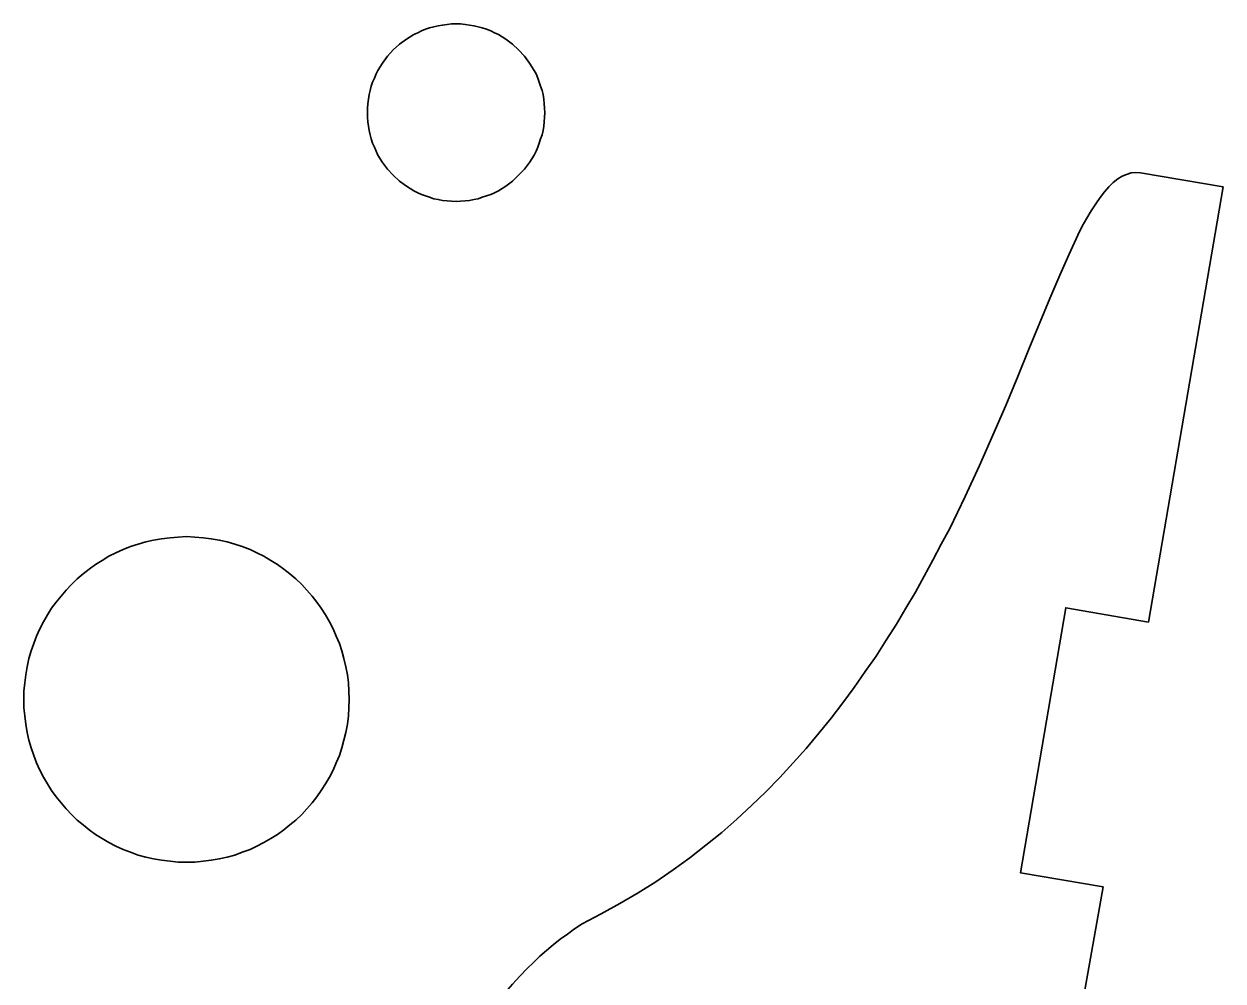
# Model space of a CAD drawing. Header units: centimetres. Extents: x -71 to 43, y 6 to 54.
# Drawn here: x -44.12 to -35.54, y 43.37 to 50.22 of the extents above; entities that cross this region are included whole.
import ezdxf

# ---------------------------------------------------------------- set-up
doc = ezdxf.new("R2010")
doc.units = ezdxf.units.CM
doc.header["$MEASUREMENT"] = 0
doc.layers.add('Camada 1', color=7, linetype='Continuous')

msp = doc.modelspace()

# ---------------------------------------------------------------- linework, layer by layer
at = {"layer": 'Camada 1', "color": 240, "lineweight": 35}
for points, knots in [([(-41.02383, 50.22021), (-41.02383, 50.22021), (-40.99133, 50.22021), (-40.99133, 50.22021), (-40.99133, 50.22021), (-40.99133, 50.22021), (-40.95883, 50.21771), (-40.95883, 50.21771), (-40.95883, 50.21771), (-40.95883, 50.21771), (-40.92883, 50.21271), (-40.92883, 50.21271), (-40.92883, 50.21271), (-40.92883, 50.21271), (-40.89633, 50.2077), (-40.89633, 50.2077), (-40.89633, 50.2077), (-40.89633, 50.2077), (-40.86633, 50.20021), (-40.86633, 50.20021), (-40.86633, 50.20021), (-40.86633, 50.20021), (-40.83633, 50.19271), (-40.83633, 50.19271), (-40.83633, 50.19271), (-40.83633, 50.19271), (-40.80633, 50.18271), (-40.80633, 50.18271), (-40.80633, 50.18271), (-40.80633, 50.18271), (-40.77633, 50.1702), (-40.77633, 50.1702), (-40.77633, 50.1702), (-40.77633, 50.1702), (-40.74883, 50.15771), (-40.74883, 50.15771), (-40.74883, 50.15771), (-40.74883, 50.15771), (-40.72133, 50.14521), (-40.72133, 50.14521), (-40.72133, 50.14521), (-40.72133, 50.14521), (-40.66883, 50.11271), (-40.66883, 50.11271), (-40.66883, 50.11271), (-40.66883, 50.11271), (-40.62133, 50.07521), (-40.62133, 50.07521), (-40.62133, 50.07521), (-40.62133, 50.07521), (-40.57633, 50.03521), (-40.57633, 50.03521), (-40.57633, 50.03521), (-40.57633, 50.03521), (-40.53383, 49.9902), (-40.53383, 49.9902), (-40.53383, 49.9902), (-40.53383, 49.9902), (-40.49883, 49.94021), (-40.49883, 49.94021), (-40.49883, 49.94021), (-40.49883, 49.94021), (-40.46633, 49.88771), (-40.46633, 49.88771), (-40.46633, 49.88771), (-40.46633, 49.88771), (-40.45133, 49.86271), (-40.45133, 49.86271), (-40.45133, 49.86271), (-40.45133, 49.86271), (-40.43883, 49.8327), (-40.43883, 49.8327), (-40.43883, 49.8327), (-40.43883, 49.8327), (-40.42883, 49.80521), (-40.42883, 49.80521), (-40.42883, 49.80521), (-40.42883, 49.80521), (-40.41883, 49.77521), (-40.41883, 49.77521), (-40.41883, 49.77521), (-40.41883, 49.77521), (-40.40883, 49.74521), (-40.40883, 49.74521), (-40.40883, 49.74521), (-40.40883, 49.74521), (-40.40133, 49.71521), (-40.40133, 49.71521), (-40.40133, 49.71521), (-40.40133, 49.71521), (-40.39633, 49.68271), (-40.39633, 49.68271), (-40.39633, 49.68271), (-40.39633, 49.68271), (-40.39383, 49.65021), (-40.39383, 49.65021), (-40.39383, 49.65021), (-40.39383, 49.65021), (-40.39133, 49.61771), (-40.39133, 49.61771), (-40.39133, 49.61771), (-40.39133, 49.61771), (-40.38883, 49.58521), (-40.38883, 49.58521), (-40.38883, 49.58521), (-40.38883, 49.58521), (-40.39133, 49.5527), (-40.39133, 49.5527), (-40.39133, 49.5527), (-40.39133, 49.5527), (-40.39383, 49.52021), (-40.39383, 49.52021), (-40.39383, 49.52021), (-40.39383, 49.52021), (-40.39633, 49.49021), (-40.39633, 49.49021), (-40.39633, 49.49021), (-40.39633, 49.49021), (-40.40133, 49.45771), (-40.40133, 49.45771), (-40.40133, 49.45771), (-40.40133, 49.45771), (-40.40883, 49.42771), (-40.40883, 49.42771), (-40.40883, 49.42771), (-40.40883, 49.42771), (-40.41883, 49.3977), (-40.41883, 49.3977), (-40.41883, 49.3977), (-40.41883, 49.3977), (-40.42883, 49.36771), (-40.42883, 49.36771), (-40.42883, 49.36771), (-40.42883, 49.36771), (-40.43883, 49.34021), (-40.43883, 49.34021), (-40.43883, 49.34021), (-40.43883, 49.34021), (-40.45133, 49.31021), (-40.45133, 49.31021), (-40.45133, 49.31021), (-40.45133, 49.31021), (-40.46633, 49.28271), (-40.46633, 49.28271), (-40.46633, 49.28271), (-40.46633, 49.28271), (-40.49883, 49.23021), (-40.49883, 49.23021), (-40.49883, 49.23021), (-40.49883, 49.23021), (-40.53383, 49.18271), (-40.53383, 49.18271), (-40.53383, 49.18271), (-40.53383, 49.18271), (-40.57633, 49.1377), (-40.57633, 49.1377), (-40.57633, 49.1377), (-40.57633, 49.1377), (-40.62133, 49.0952), (-40.62133, 49.0952), (-40.62133, 49.0952), (-40.62133, 49.0952), (-40.66883, 49.0602), (-40.66883, 49.0602), (-40.66883, 49.0602), (-40.66883, 49.0602), (-40.72133, 49.02771), (-40.72133, 49.02771), (-40.72133, 49.02771), (-40.72133, 49.02771), (-40.74883, 49.01271), (-40.74883, 49.01271), (-40.74883, 49.01271), (-40.74883, 49.01271), (-40.77633, 49.0002), (-40.77633, 49.0002), (-40.77633, 49.0002), (-40.77633, 49.0002), (-40.80633, 48.99021), (-40.80633, 48.99021), (-40.80633, 48.99021), (-40.80633, 48.99021), (-40.83633, 48.9802), (-40.83633, 48.9802), (-40.83633, 48.9802), (-40.83633, 48.9802), (-40.86633, 48.97021), (-40.86633, 48.97021), (-40.86633, 48.97021), (-40.86633, 48.97021), (-40.89633, 48.96521), (-40.89633, 48.96521), (-40.89633, 48.96521), (-40.89633, 48.96521), (-40.92883, 48.9577), (-40.92883, 48.9577), (-40.92883, 48.9577), (-40.92883, 48.9577), (-40.95883, 48.95521), (-40.95883, 48.95521), (-40.95883, 48.95521), (-40.95883, 48.95521), (-40.99133, 48.95271), (-40.99133, 48.95271), (-40.99133, 48.95271), (-40.99133, 48.95271), (-41.02383, 48.95021), (-41.02383, 48.95021), (-41.02383, 48.95021), (-41.02383, 48.95021), (-41.05633, 48.95271), (-41.05633, 48.95271), (-41.05633, 48.95271), (-41.05633, 48.95271), (-41.08883, 48.95521), (-41.08883, 48.95521), (-41.08883, 48.95521), (-41.08883, 48.95521), (-41.12133, 48.9577), (-41.12133, 48.9577), (-41.12133, 48.9577), (-41.12133, 48.9577), (-41.15133, 48.96521), (-41.15133, 48.96521), (-41.15133, 48.96521), (-41.15133, 48.96521), (-41.18383, 48.97021), (-41.18383, 48.97021), (-41.18383, 48.97021), (-41.18383, 48.97021), (-41.21383, 48.9802), (-41.21383, 48.9802), (-41.21383, 48.9802), (-41.21383, 48.9802), (-41.24383, 48.99021), (-41.24383, 48.99021), (-41.24383, 48.99021), (-41.24383, 48.99021), (-41.27133, 49.0002), (-41.27133, 49.0002), (-41.27133, 49.0002), (-41.27133, 49.0002), (-41.29883, 49.01271), (-41.29883, 49.01271), (-41.29883, 49.01271), (-41.29883, 49.01271), (-41.32633, 49.02771), (-41.32633, 49.02771), (-41.32633, 49.02771), (-41.32633, 49.02771), (-41.37883, 49.0602), (-41.37883, 49.0602), (-41.37883, 49.0602), (-41.37883, 49.0602), (-41.42883, 49.0952), (-41.42883, 49.0952), (-41.42883, 49.0952), (-41.42883, 49.0952), (-41.47383, 49.1377), (-41.47383, 49.1377), (-41.47383, 49.1377), (-41.47383, 49.1377), (-41.51383, 49.18271), (-41.51383, 49.18271), (-41.51383, 49.18271), (-41.51383, 49.18271), (-41.55133, 49.23021), (-41.55133, 49.23021), (-41.55133, 49.23021), (-41.55133, 49.23021), (-41.58383, 49.28271), (-41.58383, 49.28271), (-41.58383, 49.28271), (-41.58383, 49.28271), (-41.59633, 49.31021), (-41.59633, 49.31021), (-41.59633, 49.31021), (-41.59633, 49.31021), (-41.60883, 49.34021), (-41.60883, 49.34021), (-41.60883, 49.34021), (-41.60883, 49.34021), (-41.62133, 49.36771), (-41.62133, 49.36771), (-41.62133, 49.36771), (-41.62133, 49.36771), (-41.63133, 49.3977), (-41.63133, 49.3977), (-41.63133, 49.3977), (-41.63133, 49.3977), (-41.63883, 49.42771), (-41.63883, 49.42771), (-41.63883, 49.42771), (-41.63883, 49.42771), (-41.64633, 49.45771), (-41.64633, 49.45771), (-41.64633, 49.45771), (-41.64633, 49.45771), (-41.65133, 49.49021), (-41.65133, 49.49021), (-41.65133, 49.49021), (-41.65133, 49.49021), (-41.65633, 49.52021), (-41.65633, 49.52021), (-41.65633, 49.52021), (-41.65633, 49.52021), (-41.65883, 49.5527), (-41.65883, 49.5527), (-41.65883, 49.5527), (-41.65883, 49.5527), (-41.65883, 49.58521), (-41.65883, 49.58521), (-41.65883, 49.58521), (-41.65883, 49.58521), (-41.65883, 49.61771), (-41.65883, 49.61771), (-41.65883, 49.61771), (-41.65883, 49.61771), (-41.65633, 49.65021), (-41.65633, 49.65021), (-41.65633, 49.65021), (-41.65633, 49.65021), (-41.65133, 49.68271), (-41.65133, 49.68271), (-41.65133, 49.68271), (-41.65133, 49.68271), (-41.64633, 49.71521), (-41.64633, 49.71521), (-41.64633, 49.71521), (-41.64633, 49.71521), (-41.63883, 49.74521), (-41.63883, 49.74521), (-41.63883, 49.74521), (-41.63883, 49.74521), (-41.63133, 49.77521), (-41.63133, 49.77521), (-41.63133, 49.77521), (-41.63133, 49.77521), (-41.62133, 49.80521), (-41.62133, 49.80521), (-41.62133, 49.80521), (-41.62133, 49.80521), (-41.60883, 49.8327), (-41.60883, 49.8327), (-41.60883, 49.8327), (-41.60883, 49.8327), (-41.59633, 49.86271), (-41.59633, 49.86271), (-41.59633, 49.86271), (-41.59633, 49.86271), (-41.58383, 49.88771), (-41.58383, 49.88771), (-41.58383, 49.88771), (-41.58383, 49.88771), (-41.55133, 49.94021), (-41.55133, 49.94021), (-41.55133, 49.94021), (-41.55133, 49.94021), (-41.51383, 49.9902), (-41.51383, 49.9902), (-41.51383, 49.9902), (-41.51383, 49.9902), (-41.47383, 50.03521), (-41.47383, 50.03521), (-41.47383, 50.03521), (-41.47383, 50.03521), (-41.42883, 50.07521), (-41.42883, 50.07521), (-41.42883, 50.07521), (-41.42883, 50.07521), (-41.37883, 50.11271), (-41.37883, 50.11271), (-41.37883, 50.11271), (-41.37883, 50.11271), (-41.32633, 50.14521), (-41.32633, 50.14521), (-41.32633, 50.14521), (-41.32633, 50.14521), (-41.29883, 50.15771), (-41.29883, 50.15771), (-41.29883, 50.15771), (-41.29883, 50.15771), (-41.27133, 50.1702), (-41.27133, 50.1702), (-41.27133, 50.1702), (-41.27133, 50.1702), (-41.24383, 50.18271), (-41.24383, 50.18271), (-41.24383, 50.18271), (-41.24383, 50.18271), (-41.21383, 50.19271), (-41.21383, 50.19271), (-41.21383, 50.19271), (-41.21383, 50.19271), (-41.18383, 50.20021), (-41.18383, 50.20021), (-41.18383, 50.20021), (-41.18383, 50.20021), (-41.15133, 50.2077), (-41.15133, 50.2077), (-41.15133, 50.2077), (-41.15133, 50.2077), (-41.12133, 50.21271), (-41.12133, 50.21271), (-41.12133, 50.21271), (-41.12133, 50.21271), (-41.08883, 50.21771), (-41.08883, 50.21771), (-41.08883, 50.21771), (-41.08883, 50.21771), (-41.05633, 50.22021), (-41.05633, 50.22021), (-41.05633, 50.22021), (-41.05633, 50.22021), (-41.02383, 50.22021), (-41.02383, 50.22021)], [0, 0, 0, 0, 0.0095238, 0.0095238, 0.0095238, 0.0095238, 0.0190476, 0.0190476, 0.0190476, 0.0190476, 0.0285714, 0.0285714, 0.0285714, 0.0285714, 0.0380952, 0.0380952, 0.0380952, 0.0380952, 0.047619, 0.047619, 0.047619, 0.047619, 0.0571429, 0.0571429, 0.0571429, 0.0571429, 0.0666667, 0.0666667, 0.0666667, 0.0666667, 0.0761905, 0.0761905, 0.0761905, 0.0761905, 0.0857143, 0.0857143, 0.0857143, 0.0857143, 0.0952381, 0.0952381, 0.0952381, 0.0952381, 0.1047619, 0.1047619, 0.1047619, 0.1047619, 0.1142857, 0.1142857, 0.1142857, 0.1142857, 0.1238095, 0.1238095, 0.1238095, 0.1238095, 0.1333333, 0.1333333, 0.1333333, 0.1333333, 0.1428571, 0.1428571, 0.1428571, 0.1428571, 0.152381, 0.152381, 0.152381, 0.152381, 0.1619048, 0.1619048, 0.1619048, 0.1619048, 0.1714286, 0.1714286, 0.1714286, 0.1714286, 0.1809524, 0.1809524, 0.1809524, 0.1809524, 0.1904762, 0.1904762, 0.1904762, 0.1904762, 0.2, 0.2, 0.2, 0.2, 0.2095238, 0.2095238, 0.2095238, 0.2095238, 0.2190476, 0.2190476, 0.2190476, 0.2190476, 0.2285714, 0.2285714, 0.2285714, 0.2285714, 0.2380952, 0.2380952, 0.2380952, 0.2380952, 0.247619, 0.247619, 0.247619, 0.247619, 0.2571429, 0.2571429, 0.2571429, 0.2571429, 0.2666667, 0.2666667, 0.2666667, 0.2666667, 0.2761905, 0.2761905, 0.2761905, 0.2761905, 0.2857143, 0.2857143, 0.2857143, 0.2857143, 0.2952381, 0.2952381, 0.2952381, 0.2952381, 0.3047619, 0.3047619, 0.3047619, 0.3047619, 0.3142857, 0.3142857, 0.3142857, 0.3142857, 0.3238095, 0.3238095, 0.3238095, 0.3238095, 0.3333333, 0.3333333, 0.3333333, 0.3333333, 0.3428571, 0.3428571, 0.3428571, 0.3428571, 0.352381, 0.352381, 0.352381, 0.352381, 0.3619048, 0.3619048, 0.3619048, 0.3619048, 0.3714286, 0.3714286, 0.3714286, 0.3714286, 0.3809524, 0.3809524, 0.3809524, 0.3809524, 0.3904762, 0.3904762, 0.3904762, 0.3904762, 0.4, 0.4, 0.4, 0.4, 0.4095238, 0.4095238, 0.4095238, 0.4095238, 0.4190476, 0.4190476, 0.4190476, 0.4190476, 0.4285714, 0.4285714, 0.4285714, 0.4285714, 0.4380952, 0.4380952, 0.4380952, 0.4380952, 0.447619, 0.447619, 0.447619, 0.447619, 0.4571429, 0.4571429, 0.4571429, 0.4571429, 0.4666667, 0.4666667, 0.4666667, 0.4666667, 0.4761905, 0.4761905, 0.4761905, 0.4761905, 0.4857143, 0.4857143, 0.4857143, 0.4857143, 0.4952381, 0.4952381, 0.4952381, 0.4952381, 0.5047619, 0.5047619, 0.5047619, 0.5047619, 0.5142857, 0.5142857, 0.5142857, 0.5142857, 0.5238095, 0.5238095, 0.5238095, 0.5238095, 0.5333333, 0.5333333, 0.5333333, 0.5333333, 0.5428571, 0.5428571, 0.5428571, 0.5428571, 0.552381, 0.552381, 0.552381, 0.552381, 0.5619048, 0.5619048, 0.5619048, 0.5619048, 0.5714286, 0.5714286, 0.5714286, 0.5714286, 0.5809524, 0.5809524, 0.5809524, 0.5809524, 0.5904762, 0.5904762, 0.5904762, 0.5904762, 0.6, 0.6, 0.6, 0.6, 0.6095238, 0.6095238, 0.6095238, 0.6095238, 0.6190476, 0.6190476, 0.6190476, 0.6190476, 0.6285714, 0.6285714, 0.6285714, 0.6285714, 0.6380952, 0.6380952, 0.6380952, 0.6380952, 0.647619, 0.647619, 0.647619, 0.647619, 0.6571429, 0.6571429, 0.6571429, 0.6571429, 0.6666667, 0.6666667, 0.6666667, 0.6666667, 0.6761905, 0.6761905, 0.6761905, 0.6761905, 0.6857143, 0.6857143, 0.6857143, 0.6857143, 0.6952381, 0.6952381, 0.6952381, 0.6952381, 0.7047619, 0.7047619, 0.7047619, 0.7047619, 0.7142857, 0.7142857, 0.7142857, 0.7142857, 0.7238095, 0.7238095, 0.7238095, 0.7238095, 0.7333333, 0.7333333, 0.7333333, 0.7333333, 0.7428571, 0.7428571, 0.7428571, 0.7428571, 0.752381, 0.752381, 0.752381, 0.752381, 0.7619048, 0.7619048, 0.7619048, 0.7619048, 0.7714286, 0.7714286, 0.7714286, 0.7714286, 0.7809524, 0.7809524, 0.7809524, 0.7809524, 0.7904762, 0.7904762, 0.7904762, 0.7904762, 0.8, 0.8, 0.8, 0.8, 0.8095238, 0.8095238, 0.8095238, 0.8095238, 0.8190476, 0.8190476, 0.8190476, 0.8190476, 0.8285714, 0.8285714, 0.8285714, 0.8285714, 0.8380952, 0.8380952, 0.8380952, 0.8380952, 0.847619, 0.847619, 0.847619, 0.847619, 0.8571429, 0.8571429, 0.8571429, 0.8571429, 0.8666667, 0.8666667, 0.8666667, 0.8666667, 0.8761905, 0.8761905, 0.8761905, 0.8761905, 0.8857143, 0.8857143, 0.8857143, 0.8857143, 0.8952381, 0.8952381, 0.8952381, 0.8952381, 0.9047619, 0.9047619, 0.9047619, 0.9047619, 0.9142857, 0.9142857, 0.9142857, 0.9142857, 0.9238095, 0.9238095, 0.9238095, 0.9238095, 0.9333333, 0.9333333, 0.9333333, 0.9333333, 0.9428571, 0.9428571, 0.9428571, 0.9428571, 0.952381, 0.952381, 0.952381, 0.952381, 0.9619048, 0.9619048, 0.9619048, 0.9619048, 0.9714286, 0.9714286, 0.9714286, 0.9714286, 0.9809524, 0.9809524, 0.9809524, 0.9809524, 1, 1, 1, 1]), ([(-37.06968, 40.23377), (-37.2908, 38.98513), (-38.74836, 38.95644), (-39.70285, 39.32361), (-39.70285, 39.32361), (-39.70285, 39.32361), (-39.7619, 39.34896), (-39.7619, 39.34896), (-39.7619, 39.34896), (-39.7619, 39.34896), (-39.81808, 39.37636), (-39.81808, 39.37636), (-39.81808, 39.37636), (-39.81808, 39.37636), (-39.87426, 39.40374), (-39.87426, 39.40374), (-39.87426, 39.40374), (-39.87426, 39.40374), (-39.93044, 39.43113), (-39.93044, 39.43113), (-39.93044, 39.43113), (-39.93044, 39.43113), (-39.98331, 39.46303), (-39.98331, 39.46303), (-39.98331, 39.46303), (-39.98331, 39.46303), (-40.03618, 39.49492), (-40.03618, 39.49492), (-40.03618, 39.49492), (-40.03618, 39.49492), (-40.08906, 39.52682), (-40.08906, 39.52682), (-40.08906, 39.52682), (-40.08906, 39.52682), (-40.1415, 39.56118), (-40.1415, 39.56118), (-40.1415, 39.56118), (-40.1415, 39.56118), (-40.19148, 39.59511), (-40.19148, 39.59511), (-40.19148, 39.59511), (-40.19148, 39.59511), (-40.29018, 39.67038), (-40.29018, 39.67038), (-40.29018, 39.67038), (-40.29018, 39.67038), (-40.38599, 39.74768), (-40.38599, 39.74768), (-40.38599, 39.74768), (-40.38599, 39.74768), (-40.47561, 39.83154), (-40.47561, 39.83154), (-40.47561, 39.83154), (-40.47561, 39.83154), (-40.56233, 39.91743), (-40.56233, 39.91743), (-40.56233, 39.91743), (-40.56233, 39.91743), (-40.64329, 40.00741), (-40.64329, 40.00741), (-40.64329, 40.00741), (-40.64329, 40.00741), (-40.72095, 40.1019), (-40.72095, 40.1019), (-40.72095, 40.1019), (-40.72095, 40.1019), (-40.79281, 40.20047), (-40.79281, 40.20047), (-40.79281, 40.20047), (-40.79281, 40.20047), (-40.8618, 40.30107), (-40.8618, 40.30107), (-40.8618, 40.30107), (-40.8618, 40.30107), (-40.92501, 40.40576), (-40.92501, 40.40576), (-40.92501, 40.40576), (-40.92501, 40.40576), (-40.98289, 40.51207), (-40.98289, 40.51207), (-40.98289, 40.51207), (-40.98289, 40.51207), (-41.03498, 40.62246), (-41.03498, 40.62246), (-41.03498, 40.62246), (-41.03498, 40.62246), (-41.08418, 40.7349), (-41.08418, 40.7349), (-41.08418, 40.7349), (-41.08418, 40.7349), (-41.12515, 40.851), (-41.12515, 40.851), (-41.12515, 40.851), (-41.12515, 40.851), (-41.16322, 40.96913), (-41.16322, 40.96913), (-41.16322, 40.96913), (-41.16322, 40.96913), (-41.17858, 41.02756), (-41.17858, 41.02756), (-41.17858, 41.02756), (-41.17858, 41.02756), (-41.19349, 41.08846), (-41.19349, 41.08846), (-41.19349, 41.08846), (-41.19349, 41.08846), (-41.20596, 41.14893), (-41.20596, 41.14893), (-41.20596, 41.14893), (-41.20596, 41.14893), (-41.21842, 41.20941), (-41.21842, 41.20941), (-41.21842, 41.20941), (-41.21842, 41.20941), (-41.22841, 41.26947), (-41.22841, 41.26947), (-41.22841, 41.26947), (-41.35145, 42.07312), (-41.09444, 42.88879), (-40.51489, 43.46293), (-40.51489, 43.46293), (-40.51489, 43.46293), (-40.46949, 43.50587), (-40.46949, 43.50587), (-40.46949, 43.50587), (-40.46949, 43.50587), (-40.42366, 43.55128), (-40.42366, 43.55128), (-40.42366, 43.55128), (-40.42366, 43.55128), (-40.37621, 43.59133), (-40.37621, 43.59133), (-40.37621, 43.59133), (-40.37621, 43.59133), (-40.32833, 43.63385), (-40.32833, 43.63385), (-40.32833, 43.63385), (-40.32833, 43.63385), (-40.2784, 43.67349), (-40.2784, 43.67349), (-40.2784, 43.67349), (-40.2784, 43.67349), (-40.22645, 43.71023), (-40.22645, 43.71023), (-40.22645, 43.71023), (-40.22645, 43.71023), (-40.17694, 43.7474), (-40.17694, 43.7474), (-40.17694, 43.7474), (-40.17694, 43.7474), (-40.12254, 43.78372), (-40.12254, 43.78372), (-40.12254, 43.78372), (-40.12254, 43.78372), (-39.98615, 43.85418), (-39.98615, 43.85418), (-39.98615, 43.85418), (-39.98615, 43.85418), (-39.85182, 43.92754), (-39.85182, 43.92754), (-39.85182, 43.92754), (-39.85182, 43.92754), (-39.72201, 44.0042), (-39.72201, 44.0042), (-39.72201, 44.0042), (-39.72201, 44.0042), (-39.59421, 44.08375), (-39.59421, 44.08375), (-39.59421, 44.08375), (-39.59421, 44.08375), (-39.47052, 44.16907), (-39.47052, 44.16907), (-39.47052, 44.16907), (-39.47052, 44.16907), (-39.35174, 44.25523), (-39.35174, 44.25523), (-39.35174, 44.25523), (-39.35174, 44.25523), (-39.23748, 44.34471), (-39.23748, 44.34471), (-39.23748, 44.34471), (-39.23748, 44.34471), (-39.12278, 44.43664), (-39.12278, 44.43664), (-39.12278, 44.43664), (-39.12278, 44.43664), (-39.01506, 44.5323), (-39.01506, 44.5323), (-39.01506, 44.5323), (-39.01506, 44.5323), (-38.90981, 44.62841), (-38.90981, 44.62841), (-38.90981, 44.62841), (-38.90981, 44.62841), (-38.80659, 44.72737), (-38.80659, 44.72737), (-38.80659, 44.72737), (-38.80659, 44.72737), (-38.70788, 44.82967), (-38.70788, 44.82967), (-38.70788, 44.82967), (-38.70788, 44.82967), (-38.61122, 44.93485), (-38.61122, 44.93485), (-38.61122, 44.93485), (-38.61122, 44.93485), (-38.51991, 45.03841), (-38.51991, 45.03841), (-38.51991, 45.03841), (-38.51991, 45.03841), (-38.42774, 45.14688), (-38.42774, 45.14688), (-38.42774, 45.14688), (-38.42774, 45.14688), (-38.34094, 45.25375), (-38.34094, 45.25375), (-38.34094, 45.25375), (-38.34094, 45.25375), (-38.25616, 45.3635), (-38.25616, 45.3635), (-38.25616, 45.3635), (-38.25616, 45.3635), (-38.17631, 45.47409), (-38.17631, 45.47409), (-38.17631, 45.47409), (-38.17631, 45.47409), (-38.09606, 45.58715), (-38.09606, 45.58715), (-38.09606, 45.58715), (-38.09606, 45.58715), (-38.01867, 45.69818), (-38.01867, 45.69818), (-38.01867, 45.69818), (-38.01867, 45.69818), (-37.94581, 45.8125), (-37.94581, 45.8125), (-37.94581, 45.8125), (-37.94581, 45.8125), (-37.87293, 45.92683), (-37.87293, 45.92683), (-37.87293, 45.92683), (-37.87293, 45.92683), (-37.80499, 46.04201), (-37.80499, 46.04201), (-37.80499, 46.04201), (-37.80499, 46.04201), (-37.73746, 46.15471), (-37.73746, 46.15471), (-37.73746, 46.15471), (-37.73746, 46.15471), (-37.67445, 46.27073), (-37.67445, 46.27073), (-37.67445, 46.27073), (-37.67445, 46.27073), (-37.61185, 46.38428), (-37.61185, 46.38428), (-37.61185, 46.38428), (-37.61185, 46.38428), (-37.55173, 46.49826), (-37.55173, 46.49826), (-37.55173, 46.49826), (-37.55173, 46.49826), (-37.4916, 46.61223), (-37.4916, 46.61223), (-37.4916, 46.61223), (-37.4916, 46.61223), (-37.38161, 46.83942), (-37.38161, 46.83942), (-37.38161, 46.83942), (-37.38161, 46.83942), (-37.27741, 47.06251), (-37.27741, 47.06251), (-37.27741, 47.06251), (-37.27741, 47.06251), (-37.18186, 47.27948), (-37.18186, 47.27948), (-37.18186, 47.27948), (-37.18186, 47.27948), (-37.08962, 47.49195), (-37.08962, 47.49195), (-37.08962, 47.49195), (-37.08962, 47.49195), (-37.00358, 47.69787), (-37.00358, 47.69787), (-37.00358, 47.69787), (-37.00358, 47.69787), (-36.92417, 47.89478), (-36.92417, 47.89478), (-36.92417, 47.89478), (-36.92417, 47.89478), (-36.77572, 48.25741), (-36.77572, 48.25741), (-36.77572, 48.25741), (-36.77572, 48.25741), (-36.70426, 48.42271), (-36.70426, 48.42271), (-36.70426, 48.42271), (-36.70426, 48.42271), (-36.63779, 48.57365), (-36.63779, 48.57365), (-36.63779, 48.57365), (-36.63779, 48.57365), (-36.57386, 48.7098), (-36.57386, 48.7098), (-36.57386, 48.7098), (-36.57386, 48.7098), (-36.54273, 48.77294), (-36.54273, 48.77294), (-36.54273, 48.77294), (-36.54273, 48.77294), (-36.51, 48.83074), (-36.51, 48.83074), (-36.51, 48.83074), (-36.51, 48.83074), (-36.4781, 48.88362), (-36.4781, 48.88362), (-36.4781, 48.88362), (-36.4781, 48.88362), (-36.44663, 48.93402), (-36.44663, 48.93402), (-36.44663, 48.93402), (-36.44663, 48.93402), (-36.41602, 48.9795), (-36.41602, 48.9795), (-36.41602, 48.9795), (-36.41602, 48.9795), (-36.38376, 49.01962), (-36.38376, 49.01962), (-36.38376, 49.01962), (-36.38376, 49.01962), (-36.35235, 49.05482), (-36.35235, 49.05482), (-36.35235, 49.05482), (-36.35235, 49.05482), (-36.32179, 49.0851), (-36.32179, 49.0851), (-36.32179, 49.0851), (-36.32179, 49.0851), (-36.28921, 49.11248), (-36.28921, 49.11248), (-36.28921, 49.11248), (-36.28921, 49.11248), (-36.25788, 49.13247), (-36.25788, 49.13247), (-36.25788, 49.13247), (-36.25788, 49.13247), (-36.22536, 49.14465), (-36.22536, 49.14465), (-36.22536, 49.14465), (-36.22536, 49.14465), (-36.19325, 49.15437), (-36.19325, 49.15437), (-36.19325, 49.15437), (-36.19325, 49.15437), (-36.15952, 49.15873), (-36.15952, 49.15873), (-36.15952, 49.15873), (-36.15952, 49.15873), (-36.12707, 49.15569), (-36.12707, 49.15569), (-36.12707, 49.15569), (-36.12707, 49.15569), (-35.53569, 49.05428), (-35.53569, 49.05428), (-35.53569, 49.05428), (-35.53569, 49.05428), (-36.06938, 45.94222), (-36.06938, 45.94222), (-36.06938, 45.94222), (-36.06938, 45.94222), (-36.66074, 46.04363), (-36.66074, 46.04363), (-36.66074, 46.04363), (-36.66074, 46.04363), (-36.98569, 44.14878), (-36.98569, 44.14878), (-36.98569, 44.14878), (-36.98569, 44.14878), (-36.39432, 44.04737), (-36.39432, 44.04737), (-36.39432, 44.04737), (-36.39432, 44.04737), (-37.06968, 40.23377), (-37.06968, 40.23377)], [0, 0, 0, 0, 0.0103093, 0.0103093, 0.0103093, 0.0103093, 0.0206186, 0.0206186, 0.0206186, 0.0206186, 0.0309278, 0.0309278, 0.0309278, 0.0309278, 0.0412371, 0.0412371, 0.0412371, 0.0412371, 0.0515464, 0.0515464, 0.0515464, 0.0515464, 0.0618557, 0.0618557, 0.0618557, 0.0618557, 0.0721649, 0.0721649, 0.0721649, 0.0721649, 0.0824742, 0.0824742, 0.0824742, 0.0824742, 0.0927835, 0.0927835, 0.0927835, 0.0927835, 0.1030928, 0.1030928, 0.1030928, 0.1030928, 0.1134021, 0.1134021, 0.1134021, 0.1134021, 0.1237113, 0.1237113, 0.1237113, 0.1237113, 0.1340206, 0.1340206, 0.1340206, 0.1340206, 0.1443299, 0.1443299, 0.1443299, 0.1443299, 0.1546392, 0.1546392, 0.1546392, 0.1546392, 0.1649485, 0.1649485, 0.1649485, 0.1649485, 0.1752577, 0.1752577, 0.1752577, 0.1752577, 0.185567, 0.185567, 0.185567, 0.185567, 0.1958763, 0.1958763, 0.1958763, 0.1958763, 0.2061856, 0.2061856, 0.2061856, 0.2061856, 0.2164948, 0.2164948, 0.2164948, 0.2164948, 0.2268041, 0.2268041, 0.2268041, 0.2268041, 0.2371134, 0.2371134, 0.2371134, 0.2371134, 0.2474227, 0.2474227, 0.2474227, 0.2474227, 0.257732, 0.257732, 0.257732, 0.257732, 0.2680412, 0.2680412, 0.2680412, 0.2680412, 0.2783505, 0.2783505, 0.2783505, 0.2783505, 0.2886598, 0.2886598, 0.2886598, 0.2886598, 0.2989691, 0.2989691, 0.2989691, 0.2989691, 0.3092784, 0.3092784, 0.3092784, 0.3092784, 0.3195876, 0.3195876, 0.3195876, 0.3195876, 0.3298969, 0.3298969, 0.3298969, 0.3298969, 0.3402062, 0.3402062, 0.3402062, 0.3402062, 0.3505155, 0.3505155, 0.3505155, 0.3505155, 0.3608247, 0.3608247, 0.3608247, 0.3608247, 0.371134, 0.371134, 0.371134, 0.371134, 0.3814433, 0.3814433, 0.3814433, 0.3814433, 0.3917526, 0.3917526, 0.3917526, 0.3917526, 0.4020619, 0.4020619, 0.4020619, 0.4020619, 0.4123711, 0.4123711, 0.4123711, 0.4123711, 0.4226804, 0.4226804, 0.4226804, 0.4226804, 0.4329897, 0.4329897, 0.4329897, 0.4329897, 0.443299, 0.443299, 0.443299, 0.443299, 0.4536082, 0.4536082, 0.4536082, 0.4536082, 0.4639175, 0.4639175, 0.4639175, 0.4639175, 0.4742268, 0.4742268, 0.4742268, 0.4742268, 0.4845361, 0.4845361, 0.4845361, 0.4845361, 0.4948454, 0.4948454, 0.4948454, 0.4948454, 0.5051546, 0.5051546, 0.5051546, 0.5051546, 0.5154639, 0.5154639, 0.5154639, 0.5154639, 0.5257732, 0.5257732, 0.5257732, 0.5257732, 0.5360825, 0.5360825, 0.5360825, 0.5360825, 0.5463918, 0.5463918, 0.5463918, 0.5463918, 0.556701, 0.556701, 0.556701, 0.556701, 0.5670103, 0.5670103, 0.5670103, 0.5670103, 0.5773196, 0.5773196, 0.5773196, 0.5773196, 0.5876289, 0.5876289, 0.5876289, 0.5876289, 0.5979381, 0.5979381, 0.5979381, 0.5979381, 0.6082474, 0.6082474, 0.6082474, 0.6082474, 0.6185567, 0.6185567, 0.6185567, 0.6185567, 0.628866, 0.628866, 0.628866, 0.628866, 0.6391753, 0.6391753, 0.6391753, 0.6391753, 0.6494845, 0.6494845, 0.6494845, 0.6494845, 0.6597938, 0.6597938, 0.6597938, 0.6597938, 0.6701031, 0.6701031, 0.6701031, 0.6701031, 0.6804124, 0.6804124, 0.6804124, 0.6804124, 0.6907216, 0.6907216, 0.6907216, 0.6907216, 0.7010309, 0.7010309, 0.7010309, 0.7010309, 0.7113402, 0.7113402, 0.7113402, 0.7113402, 0.7216495, 0.7216495, 0.7216495, 0.7216495, 0.7319588, 0.7319588, 0.7319588, 0.7319588, 0.742268, 0.742268, 0.742268, 0.742268, 0.7525773, 0.7525773, 0.7525773, 0.7525773, 0.7628866, 0.7628866, 0.7628866, 0.7628866, 0.7731959, 0.7731959, 0.7731959, 0.7731959, 0.7835052, 0.7835052, 0.7835052, 0.7835052, 0.7938144, 0.7938144, 0.7938144, 0.7938144, 0.8041237, 0.8041237, 0.8041237, 0.8041237, 0.814433, 0.814433, 0.814433, 0.814433, 0.8247423, 0.8247423, 0.8247423, 0.8247423, 0.8350515, 0.8350515, 0.8350515, 0.8350515, 0.8453608, 0.8453608, 0.8453608, 0.8453608, 0.8556701, 0.8556701, 0.8556701, 0.8556701, 0.8659794, 0.8659794, 0.8659794, 0.8659794, 0.8762887, 0.8762887, 0.8762887, 0.8762887, 0.8865979, 0.8865979, 0.8865979, 0.8865979, 0.8969072, 0.8969072, 0.8969072, 0.8969072, 0.9072165, 0.9072165, 0.9072165, 0.9072165, 0.9175258, 0.9175258, 0.9175258, 0.9175258, 0.9278351, 0.9278351, 0.9278351, 0.9278351, 0.9381443, 0.9381443, 0.9381443, 0.9381443, 0.9484536, 0.9484536, 0.9484536, 0.9484536, 0.9587629, 0.9587629, 0.9587629, 0.9587629, 0.9690722, 0.9690722, 0.9690722, 0.9690722, 0.9793814, 0.9793814, 0.9793814, 0.9793814, 1, 1, 1, 1]), ([(-42.95383, 46.55271), (-42.95383, 46.55271), (-42.89383, 46.55021), (-42.89383, 46.55021), (-42.89383, 46.55021), (-42.89383, 46.55021), (-42.83383, 46.54521), (-42.83383, 46.54521), (-42.83383, 46.54521), (-42.83383, 46.54521), (-42.77633, 46.5377), (-42.77633, 46.5377), (-42.77633, 46.5377), (-42.77633, 46.5377), (-42.71883, 46.52771), (-42.71883, 46.52771), (-42.71883, 46.52771), (-42.71883, 46.52771), (-42.66133, 46.5152), (-42.66133, 46.5152), (-42.66133, 46.5152), (-42.66133, 46.5152), (-42.60633, 46.5002), (-42.60633, 46.5002), (-42.60633, 46.5002), (-42.60633, 46.5002), (-42.55383, 46.48271), (-42.55383, 46.48271), (-42.55383, 46.48271), (-42.55383, 46.48271), (-42.49883, 46.4602), (-42.49883, 46.4602), (-42.49883, 46.4602), (-42.49883, 46.4602), (-42.44883, 46.4377), (-42.44883, 46.4377), (-42.44883, 46.4377), (-42.44883, 46.4377), (-42.39883, 46.41271), (-42.39883, 46.41271), (-42.39883, 46.41271), (-42.39883, 46.41271), (-42.34883, 46.38271), (-42.34883, 46.38271), (-42.34883, 46.38271), (-42.34883, 46.38271), (-42.30133, 46.35271), (-42.30133, 46.35271), (-42.30133, 46.35271), (-42.30133, 46.35271), (-42.25633, 46.3202), (-42.25633, 46.3202), (-42.25633, 46.3202), (-42.25633, 46.3202), (-42.21383, 46.28771), (-42.21383, 46.28771), (-42.21383, 46.28771), (-42.21383, 46.28771), (-42.17133, 46.25021), (-42.17133, 46.25021), (-42.17133, 46.25021), (-42.17133, 46.25021), (-42.12883, 46.21021), (-42.12883, 46.21021), (-42.12883, 46.21021), (-42.12883, 46.21021), (-42.09133, 46.17021), (-42.09133, 46.17021), (-42.09133, 46.17021), (-42.09133, 46.17021), (-42.05383, 46.12771), (-42.05383, 46.12771), (-42.05383, 46.12771), (-42.05383, 46.12771), (-42.02133, 46.08521), (-42.02133, 46.08521), (-42.02133, 46.08521), (-42.02133, 46.08521), (-41.98883, 46.0402), (-41.98883, 46.0402), (-41.98883, 46.0402), (-41.98883, 46.0402), (-41.95883, 45.99271), (-41.95883, 45.99271), (-41.95883, 45.99271), (-41.95883, 45.99271), (-41.92883, 45.9427), (-41.92883, 45.9427), (-41.92883, 45.9427), (-41.92883, 45.9427), (-41.90383, 45.89271), (-41.90383, 45.89271), (-41.90383, 45.89271), (-41.90383, 45.89271), (-41.88133, 45.84021), (-41.88133, 45.84021), (-41.88133, 45.84021), (-41.88133, 45.84021), (-41.85883, 45.78771), (-41.85883, 45.78771), (-41.85883, 45.78771), (-41.85883, 45.78771), (-41.84133, 45.73521), (-41.84133, 45.73521), (-41.84133, 45.73521), (-41.84133, 45.73521), (-41.82633, 45.68021), (-41.82633, 45.68021), (-41.82633, 45.68021), (-41.82633, 45.68021), (-41.81383, 45.6227), (-41.81383, 45.6227), (-41.81383, 45.6227), (-41.81383, 45.6227), (-41.80133, 45.5652), (-41.80133, 45.5652), (-41.80133, 45.5652), (-41.80133, 45.5652), (-41.79383, 45.5077), (-41.79383, 45.5077), (-41.79383, 45.5077), (-41.79383, 45.5077), (-41.79133, 45.4477), (-41.79133, 45.4477), (-41.79133, 45.4477), (-41.79133, 45.4477), (-41.78883, 45.3877), (-41.78883, 45.3877), (-41.78883, 45.3877), (-41.78883, 45.3877), (-41.79133, 45.3277), (-41.79133, 45.3277), (-41.79133, 45.3277), (-41.79133, 45.3277), (-41.79383, 45.2702), (-41.79383, 45.2702), (-41.79383, 45.2702), (-41.79383, 45.2702), (-41.80133, 45.2102), (-41.80133, 45.2102), (-41.80133, 45.2102), (-41.80133, 45.2102), (-41.81383, 45.15271), (-41.81383, 45.15271), (-41.81383, 45.15271), (-41.81383, 45.15271), (-41.82633, 45.09771), (-41.82633, 45.09771), (-41.82633, 45.09771), (-41.82633, 45.09771), (-41.84133, 45.04271), (-41.84133, 45.04271), (-41.84133, 45.04271), (-41.84133, 45.04271), (-41.85883, 44.9877), (-41.85883, 44.9877), (-41.85883, 44.9877), (-41.85883, 44.9877), (-41.88133, 44.93521), (-41.88133, 44.93521), (-41.88133, 44.93521), (-41.88133, 44.93521), (-41.90383, 44.88271), (-41.90383, 44.88271), (-41.90383, 44.88271), (-41.90383, 44.88271), (-41.92883, 44.8327), (-41.92883, 44.8327), (-41.92883, 44.8327), (-41.92883, 44.8327), (-41.95883, 44.78521), (-41.95883, 44.78521), (-41.95883, 44.78521), (-41.95883, 44.78521), (-41.98883, 44.73771), (-41.98883, 44.73771), (-41.98883, 44.73771), (-41.98883, 44.73771), (-42.02133, 44.6927), (-42.02133, 44.6927), (-42.02133, 44.6927), (-42.02133, 44.6927), (-42.05383, 44.64771), (-42.05383, 44.64771), (-42.05383, 44.64771), (-42.05383, 44.64771), (-42.09133, 44.60521), (-42.09133, 44.60521), (-42.09133, 44.60521), (-42.09133, 44.60521), (-42.12883, 44.56521), (-42.12883, 44.56521), (-42.12883, 44.56521), (-42.12883, 44.56521), (-42.17133, 44.52521), (-42.17133, 44.52521), (-42.17133, 44.52521), (-42.17133, 44.52521), (-42.21383, 44.49021), (-42.21383, 44.49021), (-42.21383, 44.49021), (-42.21383, 44.49021), (-42.25633, 44.4552), (-42.25633, 44.4552), (-42.25633, 44.4552), (-42.25633, 44.4552), (-42.30133, 44.42271), (-42.30133, 44.42271), (-42.30133, 44.42271), (-42.30133, 44.42271), (-42.34883, 44.3927), (-42.34883, 44.3927), (-42.34883, 44.3927), (-42.34883, 44.3927), (-42.39883, 44.36521), (-42.39883, 44.36521), (-42.39883, 44.36521), (-42.39883, 44.36521), (-42.44883, 44.3377), (-42.44883, 44.3377), (-42.44883, 44.3377), (-42.44883, 44.3377), (-42.49883, 44.3152), (-42.49883, 44.3152), (-42.49883, 44.3152), (-42.49883, 44.3152), (-42.55383, 44.2952), (-42.55383, 44.2952), (-42.55383, 44.2952), (-42.55383, 44.2952), (-42.60633, 44.2752), (-42.60633, 44.2752), (-42.60633, 44.2752), (-42.60633, 44.2752), (-42.66133, 44.26021), (-42.66133, 44.26021), (-42.66133, 44.26021), (-42.66133, 44.26021), (-42.71883, 44.24771), (-42.71883, 44.24771), (-42.71883, 44.24771), (-42.71883, 44.24771), (-42.77633, 44.2377), (-42.77633, 44.2377), (-42.77633, 44.2377), (-42.77633, 44.2377), (-42.83383, 44.23021), (-42.83383, 44.23021), (-42.83383, 44.23021), (-42.83383, 44.23021), (-42.89383, 44.22521), (-42.89383, 44.22521), (-42.89383, 44.22521), (-42.89383, 44.22521), (-42.95383, 44.22521), (-42.95383, 44.22521), (-42.95383, 44.22521), (-42.95383, 44.22521), (-43.01383, 44.22521), (-43.01383, 44.22521), (-43.01383, 44.22521), (-43.01383, 44.22521), (-43.07133, 44.23021), (-43.07133, 44.23021), (-43.07133, 44.23021), (-43.07133, 44.23021), (-43.13133, 44.2377), (-43.13133, 44.2377), (-43.13133, 44.2377), (-43.13133, 44.2377), (-43.18883, 44.24771), (-43.18883, 44.24771), (-43.18883, 44.24771), (-43.18883, 44.24771), (-43.24383, 44.26021), (-43.24383, 44.26021), (-43.24383, 44.26021), (-43.24383, 44.26021), (-43.29883, 44.2752), (-43.29883, 44.2752), (-43.29883, 44.2752), (-43.29883, 44.2752), (-43.35383, 44.2952), (-43.35383, 44.2952), (-43.35383, 44.2952), (-43.35383, 44.2952), (-43.40633, 44.3152), (-43.40633, 44.3152), (-43.40633, 44.3152), (-43.40633, 44.3152), (-43.45883, 44.3377), (-43.45883, 44.3377), (-43.45883, 44.3377), (-43.45883, 44.3377), (-43.50883, 44.36521), (-43.50883, 44.36521), (-43.50883, 44.36521), (-43.50883, 44.36521), (-43.55633, 44.3927), (-43.55633, 44.3927), (-43.55633, 44.3927), (-43.55633, 44.3927), (-43.60383, 44.42271), (-43.60383, 44.42271), (-43.60383, 44.42271), (-43.60383, 44.42271), (-43.64883, 44.4552), (-43.64883, 44.4552), (-43.64883, 44.4552), (-43.64883, 44.4552), (-43.69383, 44.49021), (-43.69383, 44.49021), (-43.69383, 44.49021), (-43.69383, 44.49021), (-43.73633, 44.52521), (-43.73633, 44.52521), (-43.73633, 44.52521), (-43.73633, 44.52521), (-43.77633, 44.56521), (-43.77633, 44.56521), (-43.77633, 44.56521), (-43.77633, 44.56521), (-43.81383, 44.60521), (-43.81383, 44.60521), (-43.81383, 44.60521), (-43.81383, 44.60521), (-43.85133, 44.64771), (-43.85133, 44.64771), (-43.85133, 44.64771), (-43.85133, 44.64771), (-43.88633, 44.6927), (-43.88633, 44.6927), (-43.88633, 44.6927), (-43.88633, 44.6927), (-43.91883, 44.73771), (-43.91883, 44.73771), (-43.91883, 44.73771), (-43.91883, 44.73771), (-43.94883, 44.78521), (-43.94883, 44.78521), (-43.94883, 44.78521), (-43.94883, 44.78521), (-43.97633, 44.8327), (-43.97633, 44.8327), (-43.97633, 44.8327), (-43.97633, 44.8327), (-44.00383, 44.88271), (-44.00383, 44.88271), (-44.00383, 44.88271), (-44.00383, 44.88271), (-44.02633, 44.93521), (-44.02633, 44.93521), (-44.02633, 44.93521), (-44.02633, 44.93521), (-44.04633, 44.9877), (-44.04633, 44.9877), (-44.04633, 44.9877), (-44.04633, 44.9877), (-44.06383, 45.04271), (-44.06383, 45.04271), (-44.06383, 45.04271), (-44.06383, 45.04271), (-44.08133, 45.09771), (-44.08133, 45.09771), (-44.08133, 45.09771), (-44.08133, 45.09771), (-44.09383, 45.15271), (-44.09383, 45.15271), (-44.09383, 45.15271), (-44.09383, 45.15271), (-44.10383, 45.2102), (-44.10383, 45.2102), (-44.10383, 45.2102), (-44.10383, 45.2102), (-44.11133, 45.2702), (-44.11133, 45.2702), (-44.11133, 45.2702), (-44.11133, 45.2702), (-44.11633, 45.3277), (-44.11633, 45.3277), (-44.11633, 45.3277), (-44.11633, 45.3277), (-44.11633, 45.3877), (-44.11633, 45.3877), (-44.11633, 45.3877), (-44.11633, 45.3877), (-44.11633, 45.4477), (-44.11633, 45.4477), (-44.11633, 45.4477), (-44.11633, 45.4477), (-44.11133, 45.5077), (-44.11133, 45.5077), (-44.11133, 45.5077), (-44.11133, 45.5077), (-44.10383, 45.5652), (-44.10383, 45.5652), (-44.10383, 45.5652), (-44.10383, 45.5652), (-44.09383, 45.6227), (-44.09383, 45.6227), (-44.09383, 45.6227), (-44.09383, 45.6227), (-44.08133, 45.68021), (-44.08133, 45.68021), (-44.08133, 45.68021), (-44.08133, 45.68021), (-44.06383, 45.73521), (-44.06383, 45.73521), (-44.06383, 45.73521), (-44.06383, 45.73521), (-44.04633, 45.78771), (-44.04633, 45.78771), (-44.04633, 45.78771), (-44.04633, 45.78771), (-44.02633, 45.84021), (-44.02633, 45.84021), (-44.02633, 45.84021), (-44.02633, 45.84021), (-44.00383, 45.89271), (-44.00383, 45.89271), (-44.00383, 45.89271), (-44.00383, 45.89271), (-43.97633, 45.9427), (-43.97633, 45.9427), (-43.97633, 45.9427), (-43.97633, 45.9427), (-43.94883, 45.99271), (-43.94883, 45.99271), (-43.94883, 45.99271), (-43.94883, 45.99271), (-43.91883, 46.0402), (-43.91883, 46.0402), (-43.91883, 46.0402), (-43.91883, 46.0402), (-43.88633, 46.08521), (-43.88633, 46.08521), (-43.88633, 46.08521), (-43.88633, 46.08521), (-43.85133, 46.12771), (-43.85133, 46.12771), (-43.85133, 46.12771), (-43.85133, 46.12771), (-43.81383, 46.17021), (-43.81383, 46.17021), (-43.81383, 46.17021), (-43.81383, 46.17021), (-43.77633, 46.21021), (-43.77633, 46.21021), (-43.77633, 46.21021), (-43.77633, 46.21021), (-43.73633, 46.25021), (-43.73633, 46.25021), (-43.73633, 46.25021), (-43.73633, 46.25021), (-43.69383, 46.28771), (-43.69383, 46.28771), (-43.69383, 46.28771), (-43.69383, 46.28771), (-43.64883, 46.3202), (-43.64883, 46.3202), (-43.64883, 46.3202), (-43.64883, 46.3202), (-43.60383, 46.35271), (-43.60383, 46.35271), (-43.60383, 46.35271), (-43.60383, 46.35271), (-43.55633, 46.38271), (-43.55633, 46.38271), (-43.55633, 46.38271), (-43.55633, 46.38271), (-43.50883, 46.41271), (-43.50883, 46.41271), (-43.50883, 46.41271), (-43.50883, 46.41271), (-43.45883, 46.4377), (-43.45883, 46.4377), (-43.45883, 46.4377), (-43.45883, 46.4377), (-43.40633, 46.4602), (-43.40633, 46.4602), (-43.40633, 46.4602), (-43.40633, 46.4602), (-43.35383, 46.48271), (-43.35383, 46.48271), (-43.35383, 46.48271), (-43.35383, 46.48271), (-43.29883, 46.5002), (-43.29883, 46.5002), (-43.29883, 46.5002), (-43.29883, 46.5002), (-43.24383, 46.5152), (-43.24383, 46.5152), (-43.24383, 46.5152), (-43.24383, 46.5152), (-43.18883, 46.52771), (-43.18883, 46.52771), (-43.18883, 46.52771), (-43.18883, 46.52771), (-43.13133, 46.5377), (-43.13133, 46.5377), (-43.13133, 46.5377), (-43.13133, 46.5377), (-43.07133, 46.54521), (-43.07133, 46.54521), (-43.07133, 46.54521), (-43.07133, 46.54521), (-43.01383, 46.55021), (-43.01383, 46.55021), (-43.01383, 46.55021), (-43.01383, 46.55021), (-42.95383, 46.55271), (-42.95383, 46.55271)], [0, 0, 0, 0, 0.0077519, 0.0077519, 0.0077519, 0.0077519, 0.0155039, 0.0155039, 0.0155039, 0.0155039, 0.0232558, 0.0232558, 0.0232558, 0.0232558, 0.0310078, 0.0310078, 0.0310078, 0.0310078, 0.0387597, 0.0387597, 0.0387597, 0.0387597, 0.0465116, 0.0465116, 0.0465116, 0.0465116, 0.0542636, 0.0542636, 0.0542636, 0.0542636, 0.0620155, 0.0620155, 0.0620155, 0.0620155, 0.0697674, 0.0697674, 0.0697674, 0.0697674, 0.0775194, 0.0775194, 0.0775194, 0.0775194, 0.0852713, 0.0852713, 0.0852713, 0.0852713, 0.0930233, 0.0930233, 0.0930233, 0.0930233, 0.1007752, 0.1007752, 0.1007752, 0.1007752, 0.1085271, 0.1085271, 0.1085271, 0.1085271, 0.1162791, 0.1162791, 0.1162791, 0.1162791, 0.124031, 0.124031, 0.124031, 0.124031, 0.1317829, 0.1317829, 0.1317829, 0.1317829, 0.1395349, 0.1395349, 0.1395349, 0.1395349, 0.1472868, 0.1472868, 0.1472868, 0.1472868, 0.1550388, 0.1550388, 0.1550388, 0.1550388, 0.1627907, 0.1627907, 0.1627907, 0.1627907, 0.1705426, 0.1705426, 0.1705426, 0.1705426, 0.1782946, 0.1782946, 0.1782946, 0.1782946, 0.1860465, 0.1860465, 0.1860465, 0.1860465, 0.1937984, 0.1937984, 0.1937984, 0.1937984, 0.2015504, 0.2015504, 0.2015504, 0.2015504, 0.2093023, 0.2093023, 0.2093023, 0.2093023, 0.2170543, 0.2170543, 0.2170543, 0.2170543, 0.2248062, 0.2248062, 0.2248062, 0.2248062, 0.2325581, 0.2325581, 0.2325581, 0.2325581, 0.2403101, 0.2403101, 0.2403101, 0.2403101, 0.248062, 0.248062, 0.248062, 0.248062, 0.255814, 0.255814, 0.255814, 0.255814, 0.2635659, 0.2635659, 0.2635659, 0.2635659, 0.2713178, 0.2713178, 0.2713178, 0.2713178, 0.2790698, 0.2790698, 0.2790698, 0.2790698, 0.2868217, 0.2868217, 0.2868217, 0.2868217, 0.2945736, 0.2945736, 0.2945736, 0.2945736, 0.3023256, 0.3023256, 0.3023256, 0.3023256, 0.3100775, 0.3100775, 0.3100775, 0.3100775, 0.3178295, 0.3178295, 0.3178295, 0.3178295, 0.3255814, 0.3255814, 0.3255814, 0.3255814, 0.3333333, 0.3333333, 0.3333333, 0.3333333, 0.3410853, 0.3410853, 0.3410853, 0.3410853, 0.3488372, 0.3488372, 0.3488372, 0.3488372, 0.3565891, 0.3565891, 0.3565891, 0.3565891, 0.3643411, 0.3643411, 0.3643411, 0.3643411, 0.372093, 0.372093, 0.372093, 0.372093, 0.379845, 0.379845, 0.379845, 0.379845, 0.3875969, 0.3875969, 0.3875969, 0.3875969, 0.3953488, 0.3953488, 0.3953488, 0.3953488, 0.4031008, 0.4031008, 0.4031008, 0.4031008, 0.4108527, 0.4108527, 0.4108527, 0.4108527, 0.4186047, 0.4186047, 0.4186047, 0.4186047, 0.4263566, 0.4263566, 0.4263566, 0.4263566, 0.4341085, 0.4341085, 0.4341085, 0.4341085, 0.4418605, 0.4418605, 0.4418605, 0.4418605, 0.4496124, 0.4496124, 0.4496124, 0.4496124, 0.4573643, 0.4573643, 0.4573643, 0.4573643, 0.4651163, 0.4651163, 0.4651163, 0.4651163, 0.4728682, 0.4728682, 0.4728682, 0.4728682, 0.4806202, 0.4806202, 0.4806202, 0.4806202, 0.4883721, 0.4883721, 0.4883721, 0.4883721, 0.496124, 0.496124, 0.496124, 0.496124, 0.503876, 0.503876, 0.503876, 0.503876, 0.5116279, 0.5116279, 0.5116279, 0.5116279, 0.5193798, 0.5193798, 0.5193798, 0.5193798, 0.5271318, 0.5271318, 0.5271318, 0.5271318, 0.5348837, 0.5348837, 0.5348837, 0.5348837, 0.5426357, 0.5426357, 0.5426357, 0.5426357, 0.5503876, 0.5503876, 0.5503876, 0.5503876, 0.5581395, 0.5581395, 0.5581395, 0.5581395, 0.5658915, 0.5658915, 0.5658915, 0.5658915, 0.5736434, 0.5736434, 0.5736434, 0.5736434, 0.5813953, 0.5813953, 0.5813953, 0.5813953, 0.5891473, 0.5891473, 0.5891473, 0.5891473, 0.5968992, 0.5968992, 0.5968992, 0.5968992, 0.6046512, 0.6046512, 0.6046512, 0.6046512, 0.6124031, 0.6124031, 0.6124031, 0.6124031, 0.620155, 0.620155, 0.620155, 0.620155, 0.627907, 0.627907, 0.627907, 0.627907, 0.6356589, 0.6356589, 0.6356589, 0.6356589, 0.6434109, 0.6434109, 0.6434109, 0.6434109, 0.6511628, 0.6511628, 0.6511628, 0.6511628, 0.6589147, 0.6589147, 0.6589147, 0.6589147, 0.6666667, 0.6666667, 0.6666667, 0.6666667, 0.6744186, 0.6744186, 0.6744186, 0.6744186, 0.6821705, 0.6821705, 0.6821705, 0.6821705, 0.6899225, 0.6899225, 0.6899225, 0.6899225, 0.6976744, 0.6976744, 0.6976744, 0.6976744, 0.7054264, 0.7054264, 0.7054264, 0.7054264, 0.7131783, 0.7131783, 0.7131783, 0.7131783, 0.7209302, 0.7209302, 0.7209302, 0.7209302, 0.7286822, 0.7286822, 0.7286822, 0.7286822, 0.7364341, 0.7364341, 0.7364341, 0.7364341, 0.744186, 0.744186, 0.744186, 0.744186, 0.751938, 0.751938, 0.751938, 0.751938, 0.7596899, 0.7596899, 0.7596899, 0.7596899, 0.7674419, 0.7674419, 0.7674419, 0.7674419, 0.7751938, 0.7751938, 0.7751938, 0.7751938, 0.7829457, 0.7829457, 0.7829457, 0.7829457, 0.7906977, 0.7906977, 0.7906977, 0.7906977, 0.7984496, 0.7984496, 0.7984496, 0.7984496, 0.8062016, 0.8062016, 0.8062016, 0.8062016, 0.8139535, 0.8139535, 0.8139535, 0.8139535, 0.8217054, 0.8217054, 0.8217054, 0.8217054, 0.8294574, 0.8294574, 0.8294574, 0.8294574, 0.8372093, 0.8372093, 0.8372093, 0.8372093, 0.8449612, 0.8449612, 0.8449612, 0.8449612, 0.8527132, 0.8527132, 0.8527132, 0.8527132, 0.8604651, 0.8604651, 0.8604651, 0.8604651, 0.8682171, 0.8682171, 0.8682171, 0.8682171, 0.875969, 0.875969, 0.875969, 0.875969, 0.8837209, 0.8837209, 0.8837209, 0.8837209, 0.8914729, 0.8914729, 0.8914729, 0.8914729, 0.8992248, 0.8992248, 0.8992248, 0.8992248, 0.9069767, 0.9069767, 0.9069767, 0.9069767, 0.9147287, 0.9147287, 0.9147287, 0.9147287, 0.9224806, 0.9224806, 0.9224806, 0.9224806, 0.9302326, 0.9302326, 0.9302326, 0.9302326, 0.9379845, 0.9379845, 0.9379845, 0.9379845, 0.9457364, 0.9457364, 0.9457364, 0.9457364, 0.9534884, 0.9534884, 0.9534884, 0.9534884, 0.9612403, 0.9612403, 0.9612403, 0.9612403, 0.9689922, 0.9689922, 0.9689922, 0.9689922, 0.9767442, 0.9767442, 0.9767442, 0.9767442, 0.9844961, 0.9844961, 0.9844961, 0.9844961, 1, 1, 1, 1])]:
    msp.add_open_spline(points, degree=3, knots=knots, dxfattribs=at)

doc.saveas('drawing.dxf')
